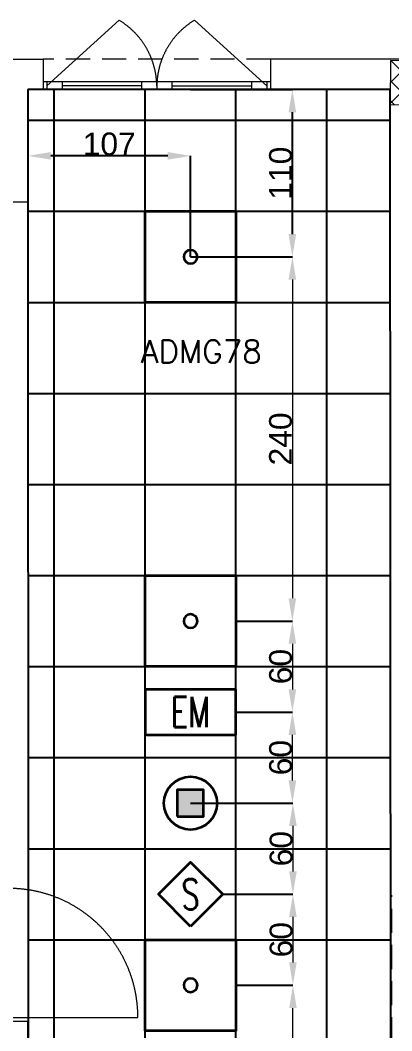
# Model space of a CAD drawing. Header units: inches. Extents: x -12418 to 57169, y -29325 to 19878.
# Drawn here: x 2776 to 5228, y 2400 to 9059 of the extents above; entities that cross this region are included whole.
import ezdxf
from ezdxf.enums import TextEntityAlignment as Align

# ---------------------------------------------------------------- set-up
doc = ezdxf.new("R2010")
doc.units = ezdxf.units.IN
doc.header["$LTSCALE"] = 25
doc.header["$MEASUREMENT"] = 0
doc.header["$PDMODE"] = 3
doc.linetypes.add('00-Ground Floor$0$DASHED', pattern=[0.75, 0.5, -0.25])
doc.linetypes.add('00-Ground Floor$0$HIDDEN', pattern=[9.525, 6.35, -3.175])
doc.layers.get('0').update_dxf_attribs({"color": 8})
doc.layers.get('Defpoints').update_dxf_attribs({"color": 8})
for name, color, linetype, lineweight in [('00-Ground Floor$0$72_EGR_BASE_TEXT', 252, 'Continuous', 5), ('00-Ground Floor$0$Aluminum', 251, 'Continuous', 5), ('00-Ground Floor$0$C-HYDR-CTCH', 251, 'Continuous', 5), ('00-Ground Floor$0$Hatch', 254, 'Continuous', 5), ('00-Ground Floor$0$Proj', 251, 'Continuous', 5), ('00-Ground Floor$0$Walls', 251, 'Continuous', 5), ('E-DIM', 6, 'Continuous', 18), ('E-LITE-CIRC-NUMB', 6, 'Continuous', 25), ('E-LITE-CLNG', 150, 'Continuous', 35), ('E-LITE-CLNG @ 100', 150, 'Continuous', 35), ('E-LITE-CTRL', 6, 'Continuous', 25), ('F-ALRM-CLNG @ 100', 33, 'Continuous', 35), ('T-INTC-CLNG @ 100', 33, 'Continuous', 35), ('T-INTC-DEVC-NUMB', 2, 'Continuous', 25)]:
    doc.layers.add(name, color=color, linetype=linetype, lineweight=lineweight)
doc.layers.add('00-Ground Floor$0$False Ceiling', color=251, linetype='Continuous')
doc.styles.add('00-Ground Floor$0$SIMPLEX', font='SIMPLEX.shx', dxfattribs={"height": 150})
doc.styles.add('DC_Simplex', font='SIMPLEX.shx', dxfattribs={"width": 0.7})
doc.styles.get("Standard").update_dxf_attribs({"font": 'arial.ttf'})
doc.dimstyles.get("Standard").update_dxf_attribs({"dimtxt": 150, "dimasz": 150, "dimexe": 0.18, "dimexo": 0.0625, "dimgap": 1, "dimtad": 1, "dimdec": 0, "dimlfac": 0.1, "dimzin": 0, "dimdsep": 46, "dimtxsty": 'Standard', "dimcen": 0.09, "dimclrd": 256, "dimclrt": 7, "dimadec": 0, "dimazin": 0, "dimtfac": 1, "dimtdec": 0, "dimtofl": 0, "dimtmove": 0, "dimatfit": 3, "dimfxl": 1, "dimtolj": 1, "dimtzin": 0, "dimarcsym": 0})

# ---------------------------------------------------------------- blocks, each defined once
blk = doc.blocks.new('00-Ground Floor$0$A$Ce9e1c4c3')
at = {"layer": '00-Ground Floor$0$False Ceiling', "color": 254}
for p, q in [((-97172.1, 8602.6, 0), (-97171.8, 1327.6, 0)), ((-94782.7, 8602.6, 0), (-97172.1, 8602.6, 0)), ((-94772.1, -9197.4, 0), (-94782.7, 8602.6, 0))]:
    blk.add_line(p, q, dxfattribs=at)
at = {"layer": '00-Ground Floor$0$False Ceiling', "color": 254, "linetype": 'Continuous'}
for p, q in [((-97000, -12797.4, 0), (-97000, 8602.6)), ((-96400, -12797.4, 0), (-96400, 8602.6)), ((-95800, -12797.4, 0), (-95800, 8602.6)), ((-95200, -12797.4, 0), (-95200, 8602.6)), ((-97172.1, 8400), (-94782.6, 8400)), ((-97172, 7800), (-94782.2, 7800)), ((-97172, 7200), (-94781.9, 7200)), ((-97172, 6600), (-94781.5, 6600)), ((-97172, 6000), (-94781.2, 6000)), ((-97172, 5400), (-94780.8, 5400)), ((-97171.9, 4800), (-94780.4, 4800)), ((-97171.9, 4200), (-94780.1, 4200)), ((-97171.9, 3600), (-94779.7, 3600)), ((-97171.9, 3000), (-94779.4, 3000))]:
    blk.add_line(p, q, dxfattribs=at)
blk = doc.blocks.new('00-Ground Floor')
at = {"layer": '00-Ground Floor$0$Hatch'}
h = blk.add_hatch(dxfattribs=at)
h.set_pattern_fill('ANSI37', color=256, scale=30)
h.set_pattern_definition([(45, (-1981.42, -13099.68), (-67.35192, 67.35192), []), (135, (-1981.42, -13099.68), (-67.35192, -67.35192), [])])
h.paths.add_polyline_path([(48971.2, 8818.2), (48367.3, 8810.1), (48371.2, 8521.7), (48975.1, 8529.8)])
h.paths.add_polyline_path([(41810.5, 8810.5), (41227, 8805), (41207, 8513.7), (41790.5, 8519.1)])
h.paths.add_polyline_path([(27433.5, 8803.1), (26834.4, 8799), (26828.7, 8506), (27427.8, 8510)])
h.paths.add_polyline_path([(34618.7, 8805.3), (34017.5, 8797.8), (34009.3, 8512.1), (34610.5, 8519.6)])
h.paths.add_polyline_path([(20214.3, 8812.4), (19607.8, 8790.5), (19622.4, 8498), (20228.8, 8519.8)])
h.paths.add_polyline_path([(13477.7, 8802), (12255.7, 8825.9), (12249.3, 8529.8), (13471.3, 8505.8)])
h.paths.add_polyline_path([(13491.8, 1601.9), (12276.8, 1586.2), (12263.3, 1293.7), (13478.3, 1309.4)])
h.paths.add_polyline_path([(13465.7, -5591.3), (12262.6, -5607.3), (12256.9, -5900.3), (13460, -5884.3)])
h.paths.add_polyline_path([(13484.2, -12790), (12287.5, -12801.4), (12290.4, -13095.9), (13487, -13084.4)])
h.paths.add_polyline_path([(5849.2, -12787.9), (5245.6, -12791.6), (5256.3, -13077.1), (5859.8, -13073.4)])
h.paths.add_polyline_path([(5833.8, -5589.9), (5236.9, -5588.3), (5236.8, -5889.5), (5833.6, -5891)])
h.paths.add_polyline_path([(5843.6, 1599.7), (5224.3, 1600.9), (5213.7, 1298), (5833, 1296.7)])
h.paths.add_polyline_path([(5820.3, 8779.1), (5219.7, 8793.5), (5216, 8503.9), (5816.7, 8489.4)])
h.paths.add_polyline_path([(-1378.8, 8777.2), (-1981.4, 8799.9), (-1979.5, 8511.6), (-1376.9, 8488.9)])
h.paths.add_polyline_path([(-1371.1, -5601.1), (-1973.1, -5608.1), (-1969.7, -5899.7), (-1367.7, -5892.7)])
h.paths.add_polyline_path([(-1353.5, -12795.7), (-1951.9, -12796.7), (-1947.1, -13097.4), (-1348.7, -13096.4)])
h.paths.add_polyline_path([(20233.2, -12782.5), (19627.5, -12795.4), (19633.2, -13096.6), (20238.9, -13083.7)])
h.paths.add_polyline_path([(20226.6, -5590), (19632.3, -5607.6), (19634.4, -5904.1), (20228.7, -5886.6)])
h.paths.add_polyline_path([(20217.9, 1618), (19619, 1610.4), (19623, 1310.2), (20221.9, 1317.9)])
h.paths.add_polyline_path([(27418.3, 1602.8), (26816.3, 1607.5), (26820.6, 1315.3), (27422.5, 1310.7)])
h.paths.add_polyline_path([(27422, -5579.9), (26818.1, -5597.5), (26831.6, -5897.5), (27431.7, -5876.5)])
h.paths.add_polyline_path([(27438.1, -12795.9), (26834.3, -12789.3), (26831.9, -13075), (27435.7, -13081.6)])
h.paths.add_polyline_path([(34636.6, -12785.4), (34039.3, -12800), (34048.3, -13099.7), (34645.6, -13085.1)])
h.paths.add_polyline_path([(34629.3, -5597.1), (34028, -5595.2), (34029.2, -5892.4), (34630.4, -5894.3)])
h.paths.add_polyline_path([(34592.8, 1606.7), (34012, 1611.4), (34031.7, 1321.6), (34612.5, 1316.9)])
h.paths.add_polyline_path([(41796.2, 1606), (41198.6, 1619.8), (41200.6, 1327.8), (41798.2, 1314.1)])
h.paths.add_polyline_path([(41797.2, -5592.6), (41228.8, -5600.2), (41230.6, -5894.3), (41799, -5886.7)])
h.paths.add_polyline_path([(41834.3, -12789.7), (41229, -12792.4), (41230.4, -13096.9), (41835.6, -13094.3)])
h.paths.add_polyline_path([(49008.5, -12790.2), (48420.5, -12774.1), (48407.3, -13081.4), (48995.3, -13097.4)])
h.paths.add_polyline_path([(48992.7, -5590.8), (48389.5, -5589.7), (48387.5, -5886.2), (48990.7, -5887.3)])
at = {"layer": '00-Ground Floor$0$Aluminum', "linetype": '00-Ground Floor$0$DASHED', "ltscale": 300}
for p, q in [((2952.9, 8627.6, 0), (3428.6, 9059.2, 0)), ((4402.9, 8627.6, 0), (3926.5, 9059.2, 0)), ((1852.9, 2488, 0), (3552.9, 2488, 0))]:
    blk.add_line(p, q, dxfattribs=at)
at = {"layer": '00-Ground Floor$0$Aluminum'}
for p, q in [((4427.9, 8652.6, 0), (2927.9, 8652.6, 0)), ((2927.9, 8602.6, 0), (4427.9, 8602.6, 0)), ((2952.9, 8652.6, 0), (2952.9, 8602.6, 0)), ((3052.9, 8652.6, 0), (3052.9, 8602.6, 0)), ((3577.6, 8627.6, 0), (3052.9, 8627.6, 0)), ((3577.6, 8652.6, 0), (3577.6, 8602.6, 0)), ((3677.6, 8652.6, 0), (3677.6, 8602.6, 0)), ((3777.6, 8652.6, 0), (3777.6, 8602.6, 0)), ((3777.6, 8627.6, 0), (4302.9, 8627.6, 0)), ((4302.9, 8652.6, 0), (4302.9, 8602.6, 0)), ((4402.9, 8652.6, 0), (4402.9, 8602.6, 0))]:
    blk.add_line(p, q, dxfattribs=at)
at = {"layer": '00-Ground Floor$0$Aluminum', "linetype": '00-Ground Floor$0$HIDDEN'}
blk.add_line((5227.9, 2092.6, 0), (5227.9, 3292.6, 0), dxfattribs=at)
at = {"layer": '00-Ground Floor$0$Aluminum', "linetype": '00-Ground Floor$0$DASHED', "ltscale": 300}
for centre, radius, start, end in [((3165.6, 8619.9, 0), 512, 0.85927, 59.0904), ((4189.6, 8619.9, 0), 512, 120.9096, 179.14073), ((2702.9, 2488, 0), 850, 0, 180)]:
    blk.add_arc(centre, radius, start, end, dxfattribs=at)
at = {"layer": '00-Ground Floor$0$C-HYDR-CTCH', "flags": 128}
blk.add_lwpolyline([(5816.7, 8489.4), (5820.3, 8779.1), (5219.7, 8793.5), (5216, 8503.9), (5816.7, 8489.4)], dxfattribs=at)
at = {"layer": '00-Ground Floor$0$Proj', "linetype": '00-Ground Floor$0$HIDDEN'}
blk.add_line((4427.9, 8802.6, 0), (2927.9, 8802.6, 0), dxfattribs=at)
at = {"layer": '00-Ground Floor$0$Walls'}
for p, q in [((-1572.1, 8802.6, 0), (2927.9, 8802.6, 0)), ((2927.9, 8802.6, 0), (2927.9, 8602.6, 0)), ((4427.9, 8802.6, 0), (4427.9, 8602.4, 0)), ((5878.1, 8802.6, 0), (4427.9, 8802.6, 0)), ((2827.9, 7863, 0), (2827.9, 8602.6, 0)), ((2827.9, 8602.6, 0), (2927.9, 8602.6, 0)), ((5217.3, 8602.7), (4427.9, 8602.4, 0)), ((2627.9, 7863, 0), (2827.9, 7863, 0)), ((2627.9, 2463, 0), (2827.9, 2463, 0)), ((2827.9, 1327.6, 0), (2827.9, 2463, 0))]:
    blk.add_line(p, q, dxfattribs=at)
at = {"layer": '00-Ground Floor$0$False Ceiling', "color": 254}
blk.add_blockref('00-Ground Floor$0$A$Ce9e1c4c3', (100000, 0), dxfattribs=at)
at = {"layer": '00-Ground Floor$0$72_EGR_BASE_TEXT', "insert": (3971.5, 6951.1, 0), "char_height": 150, "attachment_point": 2, "style": '00-Ground Floor$0$SIMPLEX'}
blk.add_mtext('ADMG78', dxfattribs=at)
blk = doc.blocks.new('DC_LT-CL-Emergency')
blk.add_lwpolyline([(3, -1.5), (3, 1.5), (-3, 1.5), (-3, -1.5)], close=True)
at = {"style": 'DC_Simplex', "width": 0.7}
blk.add_text('EM', height=2, rotation=360, dxfattribs=at).set_placement((0, 0), align=Align.MIDDLE_CENTER)
at = {"layer": 'E-LITE-CTRL', "style": 'DC_Simplex', "width": 0.7, "flags": 8}
blk.add_attdef('CONTROL', (4.739, -1.5), '', height=2, rotation=360, dxfattribs=at)
blk = doc.blocks.new('*U58')
blk.add_lwpolyline([(-300, 300), (-300, -300), (300, -300), (300, 300)], close=True)
blk.add_circle((0, 0), 45)
at = {"layer": 'E-LITE-CIRC-NUMB', "style": 'DC_Simplex', "width": 0.7, "flags": 8}
blk.add_attdef('CIRCUIT', text='', height=200, rotation=0, dxfattribs=at).set_placement((-473.9, 300), align=Align.RIGHT)
at = {"layer": 'E-LITE-CTRL', "style": 'DC_Simplex', "width": 0.7, "flags": 8}
blk.add_attdef('CONTROL', (1118.9, -935), '', height=200, rotation=360, dxfattribs=at)
blk = doc.blocks.new('A$C5CF53093')
blk.add_lwpolyline([(0, -212.1), (-212.1, 0), (0, 212.1), (212.1, 0)], close=True)
blk = doc.blocks.new('*U205')
at = {"xscale": 0.01, "yscale": 0.01, "zscale": 0.01}
blk.add_blockref('A$C5CF53093', (0.007, -0.007), dxfattribs=at)
at = {"color": 6, "style": 'DC_Simplex', "width": 0.7, "flags": 8}
blk.add_attdef('TYPE', text='', height=2, rotation=360, dxfattribs=at).set_placement((0, 0), align=Align.MIDDLE_CENTER)
blk = doc.blocks.new('DC_PA-CL-Speaker')
blk.add_hatch(color=256).paths.add_polyline_path([(-0.883, -0.87), (0.865, -0.87), (0.865, 0.878), (-0.883, 0.878)])
blk.add_lwpolyline([(-0.883, -0.87), (0.865, -0.87), (0.865, 0.878), (-0.883, 0.878)], close=True)
blk.add_circle((0, 0), 1.75)
at = {"layer": 'T-INTC-DEVC-NUMB', "style": 'DC_Simplex', "width": 0.7}
blk.add_attdef('DC_CONTROL', (3.364, 2.471), '', height=2, rotation=360, dxfattribs=at)
blk = doc.blocks.new('*D218')
at = {"layer": 'Defpoints', "color": 0, "transparency": 16777216}
for p in [(4200, 7500), (4200, 5100), (4572, 5100)]:
    blk.add_point(p, dxfattribs=at)
at = {"layer": 'E-DIM', "color": 0, "lineweight": -2, "transparency": 16777216}
for p, q in [((4200.1, 7500), (4572.1, 7500)), ((4200.1, 5100), (4572.1, 5100))]:
    blk.add_line(p, q, dxfattribs=at)
at = {"layer": 'E-DIM', "transparency": 16777216}
blk.add_line((4572, 7350), (4572, 5250), dxfattribs=at)
for points in [[(4547, 7350), (4597, 7350), (4572, 7500)], [(4547, 5250), (4597, 5250), (4572, 5100)]]:
    blk.add_solid(points, dxfattribs=at)
at = {"layer": 'E-DIM', "color": 7, "transparency": 16777216, "insert": (4494.4, 6300), "char_height": 150, "attachment_point": 5, "rotation": 90}
blk.add_mtext('\\A1;240', dxfattribs=at)
blk = doc.blocks.new('*D219')
at = {"layer": 'Defpoints', "color": 0, "transparency": 16777216}
for p in [(4200, 5100), (4200, 4500), (4572.1, 4500)]:
    blk.add_point(p, dxfattribs=at)
at = {"layer": 'E-DIM', "color": 0, "lineweight": -2, "transparency": 16777216}
for p, q in [((4200.1, 5100), (4572.3, 5100)), ((4200.1, 4500), (4572.3, 4500))]:
    blk.add_line(p, q, dxfattribs=at)
at = {"layer": 'E-DIM', "transparency": 16777216}
blk.add_line((4572.1, 4950), (4572.1, 4650), dxfattribs=at)
for points in [[(4547.1, 4950), (4597.1, 4950), (4572.1, 5100)], [(4547.1, 4650), (4597.1, 4650), (4572.1, 4500)]]:
    blk.add_solid(points, dxfattribs=at)
at = {"layer": 'E-DIM', "color": 7, "transparency": 16777216, "insert": (4494.5, 4800), "char_height": 150, "attachment_point": 5, "rotation": 90}
blk.add_mtext('\\A1;60', dxfattribs=at)
blk = doc.blocks.new('*D220')
at = {"layer": 'Defpoints', "color": 0, "transparency": 16777216}
for p in [(4572.3, 4500), (4572.3, 4500), (3900, 3900)]:
    blk.add_point(p, dxfattribs=at)
at = {"layer": 'E-DIM', "color": 0, "lineweight": -2, "transparency": 16777216}
for p, q in [((4572.3, 4500), (4572.1, 4500)), ((3900.1, 3900), (4572.5, 3900))]:
    blk.add_line(p, q, dxfattribs=at)
at = {"layer": 'E-DIM', "transparency": 16777216}
blk.add_line((4572.3, 4050), (4572.3, 4350), dxfattribs=at)
for points in [[(4547.3, 4350), (4597.3, 4350), (4572.3, 4500)], [(4547.3, 4050), (4597.3, 4050), (4572.3, 3900)]]:
    blk.add_solid(points, dxfattribs=at)
at = {"layer": 'E-DIM', "color": 7, "transparency": 16777216, "insert": (4494.7, 4200), "char_height": 150, "attachment_point": 5, "rotation": 90}
blk.add_mtext('\\A1;60', dxfattribs=at)
blk = doc.blocks.new('*D221')
at = {"layer": 'Defpoints', "color": 0, "transparency": 16777216}
for p in [(3900, 3900), (4112.8, 3300.3), (4575.6, 3300.3)]:
    blk.add_point(p, dxfattribs=at)
at = {"layer": 'E-DIM', "color": 0, "lineweight": -2, "transparency": 16777216}
for p, q in [((3900.1, 3900), (4575.8, 3900)), ((4112.9, 3300.3), (4575.8, 3300.3))]:
    blk.add_line(p, q, dxfattribs=at)
at = {"layer": 'E-DIM', "transparency": 16777216}
blk.add_line((4575.6, 3750), (4575.6, 3450.3), dxfattribs=at)
for points in [[(4550.6, 3750), (4600.6, 3750), (4575.6, 3900)], [(4550.6, 3450.3), (4600.6, 3450.3), (4575.6, 3300.3)]]:
    blk.add_solid(points, dxfattribs=at)
at = {"layer": 'E-DIM', "color": 7, "transparency": 16777216, "insert": (4498.1, 3600.1), "char_height": 150, "attachment_point": 5, "rotation": 90}
blk.add_mtext('\\A1;60', dxfattribs=at)
blk = doc.blocks.new('*D222')
at = {"layer": 'Defpoints', "color": 0, "transparency": 16777216}
for p in [(4112.8, 3300.3), (4200, 2700), (4575.6, 2700)]:
    blk.add_point(p, dxfattribs=at)
at = {"layer": 'E-DIM', "color": 0, "lineweight": -2, "transparency": 16777216}
for p, q in [((4112.9, 3300.3), (4575.8, 3300.3)), ((4200.1, 2700), (4575.8, 2700))]:
    blk.add_line(p, q, dxfattribs=at)
at = {"layer": 'E-DIM', "transparency": 16777216}
blk.add_line((4575.6, 3150.3), (4575.6, 2850), dxfattribs=at)
for points in [[(4550.6, 3150.3), (4600.6, 3150.3), (4575.6, 3300.3)], [(4550.6, 2850), (4600.6, 2850), (4575.6, 2700)]]:
    blk.add_solid(points, dxfattribs=at)
at = {"layer": 'E-DIM', "color": 7, "transparency": 16777216, "insert": (4498.1, 3000.1), "char_height": 150, "attachment_point": 5, "rotation": 90}
blk.add_mtext('\\A1;60', dxfattribs=at)
blk = doc.blocks.new('*D223')
at = {"layer": 'Defpoints', "color": 0, "transparency": 16777216}
for p in [(4200, 2700), (4575.6, 2700), (5219, 1449.4)]:
    blk.add_point(p, dxfattribs=at)
at = {"layer": 'E-DIM', "color": 0, "lineweight": -2, "transparency": 16777216}
for p, q in [((4200.1, 2700), (4575.8, 2700)), ((5219, 1449.4), (4575.5, 1449.4))]:
    blk.add_line(p, q, dxfattribs=at)
at = {"layer": 'E-DIM', "transparency": 16777216}
blk.add_line((4575.6, 1599.4), (4575.6, 2550), dxfattribs=at)
for points in [[(4550.6, 2550), (4600.6, 2550), (4575.6, 2700)], [(4550.6, 1599.4), (4600.6, 1599.4), (4575.6, 1449.4)]]:
    blk.add_solid(points, dxfattribs=at)
at = {"layer": 'E-DIM', "color": 7, "transparency": 16777216, "insert": (4498.1, 2074.7), "char_height": 150, "attachment_point": 5, "rotation": 90}
blk.add_mtext('\\A1;125', dxfattribs=at)
blk = doc.blocks.new('*D445')
at = {"layer": 'Defpoints', "color": 0, "transparency": 16777216}
for p in [(3900, 8602.6, 0), (4572, 8602.6), (3900, 7500)]:
    blk.add_point(p, dxfattribs=at)
at = {"layer": 'E-DIM', "color": 0, "lineweight": -2, "transparency": 16777216}
for p, q in [((3900.1, 8602.6), (4572.1, 8602.6)), ((3900.1, 7500), (4572.1, 7500))]:
    blk.add_line(p, q, dxfattribs=at)
at = {"layer": 'E-DIM', "lineweight": -2, "transparency": 16777216}
blk.add_line((4572, 7650), (4572, 8452.6), dxfattribs=at)
at = {"layer": 'E-DIM', "transparency": 16777216}
for points in [[(4547, 8452.6), (4597, 8452.6), (4572, 8602.6)], [(4547, 7650), (4597, 7650), (4572, 7500)]]:
    blk.add_solid(points, dxfattribs=at)
at = {"layer": 'E-DIM', "color": 7, "transparency": 16777216, "insert": (4494.4, 8051.3), "char_height": 150, "attachment_point": 5, "rotation": 90}
blk.add_mtext('\\A1;110', dxfattribs=at)
blk = doc.blocks.new('*D446')
at = {"layer": 'Defpoints', "color": 0, "transparency": 16777216}
for p in [(2828, 8165.4), (2828, 7500, 0), (3900, 7500)]:
    blk.add_point(p, dxfattribs=at)
at = {"layer": 'E-DIM', "color": 0, "lineweight": -2, "transparency": 16777216}
for p, q in [((2828, 7500), (2828, 8165.6)), ((3900, 7500.1), (3900, 8165.6))]:
    blk.add_line(p, q, dxfattribs=at)
at = {"layer": 'E-DIM', "lineweight": -2, "transparency": 16777216}
blk.add_line((3750, 8165.4), (2978, 8165.4), dxfattribs=at)
at = {"layer": 'E-DIM', "transparency": 16777216}
for points in [[(2978, 8190.4), (2978, 8140.4), (2828, 8165.4)], [(3750, 8190.4), (3750, 8140.4), (3900, 8165.4)]]:
    blk.add_solid(points, dxfattribs=at)
at = {"layer": 'E-DIM', "color": 7, "transparency": 16777216, "insert": (3364, 8243), "char_height": 150, "attachment_point": 5}
blk.add_mtext('\\A1;107', dxfattribs=at)

msp = doc.modelspace()

# ---------------------------------------------------------------- block references
msp.add_blockref('00-Ground Floor', (0, 0))
at = {"layer": 'E-LITE-CLNG', "xscale": -1}
for p in [(3900, 7500), (3900, 5100), (3900, 2700)]:
    msp.add_blockref('*U58', p, dxfattribs=at)
at = {"layer": 'E-LITE-CLNG @ 100', "xscale": 100, "yscale": 100, "zscale": 100}
msp.add_blockref('DC_LT-CL-Emergency', (3900, 4500), dxfattribs=at)
at = {"layer": 'F-ALRM-CLNG @ 100', "xscale": 100, "yscale": 100, "zscale": 100}
msp.add_blockref('*U205', (3900, 3300), dxfattribs=at).add_auto_attribs({'TYPE': 'S'})
at = {"layer": 'T-INTC-CLNG @ 100', "xscale": 100, "yscale": 100, "zscale": 100}
msp.add_blockref('DC_PA-CL-Speaker', (3900, 3900), dxfattribs=at)

# ---------------------------------------------------------------- dimensions: what is measured, and where the dimension line sits
at = {"layer": 'E-DIM'}
dim = msp.add_linear_dim(base=(4572, 8602.6), p1=(3900, 7500), p2=(3900, 8602.6, 0), angle=90, dimstyle='Standard', dxfattribs=at)
dim.commit()
dim.dimension.update_dxf_attribs({"geometry": '*D445', "text_midpoint": (4494.4, 8051.3)})
dim = msp.add_linear_dim(base=(2828, 8165.4), p1=(3900, 7500), p2=(2828, 7500, 0), dimstyle='Standard', dxfattribs=at)
dim.commit()
dim.dimension.update_dxf_attribs({"geometry": '*D446', "text_midpoint": (3364, 8243)})
for base, p1, p2, picture, middle in [((4572, 5100), (4200, 7500), (4200, 5100), '*D218', (4494.4, 6300)), ((4572.1, 4500), (4200, 5100), (4200, 4500), '*D219', (4494.5, 4800)), ((4572.3, 4500), (3900, 3900), (4572.3, 4500), '*D220', (4494.7, 4200)), ((4575.6, 3300.3), (3900, 3900), (4112.8, 3300.3), '*D221', (4498.1, 3600.1)), ((4575.6, 2700), (4112.8, 3300.3), (4200, 2700), '*D222', (4498.1, 3000.1)), ((4575.6, 2700), (5219, 1449.4), (4200, 2700), '*D223', (4498.1, 2074.7))]:
    dim = msp.add_linear_dim(base=base, p1=p1, p2=p2, angle=90, dimstyle='Standard', override={"dimtxt": 150, "dimasz": 150, "dimlwd": 65535}, dxfattribs=at)
    dim.commit()
    dim.dimension.update_dxf_attribs({"geometry": picture, "text_midpoint": middle})

doc.saveas('drawing.dxf')
